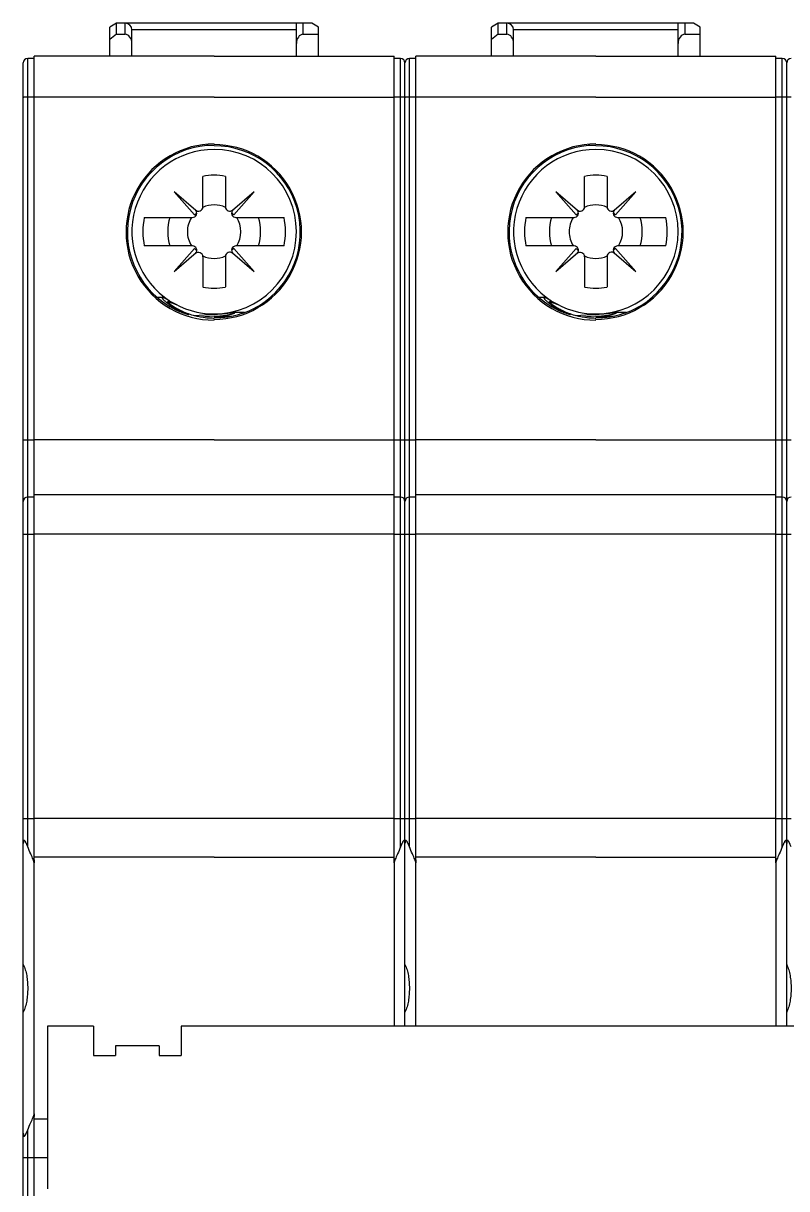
# Model space of a CAD drawing. Extents: x 117 to 202, y 48 to 187.
# Drawn here: x 117.5 to 152.3, y 134 to 187.1 of the extents above; entities that cross this region are included whole.
import ezdxf

# ---------------------------------------------------------------- set-up
doc = ezdxf.new("R2010")
doc.units = 0
doc.layers.get('0').update_dxf_attribs({"linetype": 'CONTINUOUS'})
for name, color, linetype in [('03_AXES', 7, 'CONTINUOUS'), ('08_DRAFTS', 7, 'CONTINUOUS'), ('09_ROUNDS', 7, 'CONTINUOUS'), ('10_CHAMFER', 7, 'CONTINUOUS')]:
    doc.layers.add(name, color=color, linetype=linetype)

msp = doc.modelspace()

# ---------------------------------------------------------------- linework, layer by layer
at = {"color": 7, "linetype": 'CONTINUOUS'}
for p, q in [((117.948, 185.53), (117.658, 185.53)), ((117.948, 148.869), (117.948, 185.63)), ((126.158, 185.63), (117.948, 185.63)), ((135.348, 185.53), (135.058, 185.53)), ((135.348, 148.869), (135.348, 185.63)), ((143.558, 185.63), (135.348, 185.63)), ((134.858, 144.216), (134.858, 185.33)), ((152.258, 144.216), (152.258, 185.33)), ((125.328, 178.592), (124.337, 179.45)), ((124.337, 179.45), (125.257, 178.39)), ((127.979, 179.45), (126.987, 178.59)), ((127.06, 178.39), (127.979, 179.45)), ((141.737, 179.45), (142.657, 178.39)), ((142.728, 178.592), (141.737, 179.45)), ((145.379, 179.45), (144.387, 178.59)), ((144.46, 178.39), (145.379, 179.45)), ((125.257, 178.39), (125.362, 178.495)), ((126.954, 178.496), (127.06, 178.39)), ((142.657, 178.39), (142.762, 178.495)), ((144.354, 178.496), (144.46, 178.39)), ((125.257, 176.869), (124.337, 175.809)), ((124.337, 175.809), (125.344, 176.681)), ((125.369, 176.757), (125.257, 176.869)), ((127.06, 176.869), (126.954, 176.763)), ((126.987, 176.669), (127.979, 175.809)), ((127.979, 175.809), (127.06, 176.869)), ((142.657, 176.869), (141.737, 175.809)), ((141.737, 175.809), (142.744, 176.681)), ((142.769, 176.757), (142.657, 176.869)), ((144.46, 176.869), (144.354, 176.763)), ((144.387, 176.669), (145.379, 175.809)), ((145.379, 175.809), (144.46, 176.869)), ((117.948, 168.126), (117.658, 168.126)), ((126.158, 168.13), (117.948, 168.13)), ((135.348, 168.126), (135.058, 168.126)), ((143.558, 168.13), (135.348, 168.13)), ((117.948, 165.53), (117.658, 165.53)), ((126.158, 165.63), (117.948, 165.63)), ((135.348, 165.53), (135.058, 165.53)), ((143.558, 165.63), (135.348, 165.63)), ((117.958, 137.404), (117.958, 148.855)), ((135.358, 141.41), (135.358, 148.855)), ((134.858, 141.41), (134.858, 142.043)), ((152.258, 141.41), (152.258, 142.043)), ((117.948, 100.63), (117.948, 137.39))]:
    msp.add_line(p, q, dxfattribs=at)
at = {"color": 9, "linetype": 'CONTINUOUS'}
for p, q in [((117.658, 149.585), (117.658, 185.53)), ((135.058, 149.585), (135.058, 185.53)), ((117.948, 183.762), (117.658, 183.762)), ((126.158, 183.769), (117.948, 183.769)), ((135.348, 183.762), (135.058, 183.762)), ((143.558, 183.769), (135.348, 183.769)), ((117.948, 163.826), (117.658, 163.826)), ((126.158, 163.837), (117.948, 163.837)), ((135.348, 163.826), (135.058, 163.826)), ((143.558, 163.837), (135.348, 163.837)), ((117.948, 150.861), (117.658, 150.861)), ((126.158, 150.865), (117.948, 150.865)), ((135.348, 150.861), (135.058, 150.861)), ((143.558, 150.865), (135.348, 150.865)), ((117.948, 149.012), (117.907, 149.012)), ((126.158, 149.104), (117.948, 149.104)), ((135.348, 149.012), (135.307, 149.012)), ((143.558, 149.104), (135.348, 149.104)), ((117.948, 137.247), (117.907, 137.247)), ((118.558, 137.155), (117.948, 137.155)), ((117.658, 100.73), (117.658, 136.675)), ((117.948, 135.398), (117.658, 135.398)), ((118.558, 135.394), (117.948, 135.394))]:
    msp.add_line(p, q, dxfattribs=at)
at = {"color": 7, "linetype": 'CONTINUOUS', "lineweight": -3}
msp.add_line((117.458, 100.929), (117.458, 185.329), dxfattribs=at)
at = {"color": 3, "linetype": 'CONTINUOUS'}
for p, q in [((120.658, 141.41), (118.558, 141.41)), ((118.558, 141.41), (118.558, 133.992)), ((120.658, 141.41), (120.658, 140.064)), ((174.658, 141.41), (124.658, 141.41)), ((124.658, 141.41), (124.658, 140.064)), ((121.658, 140.511), (121.658, 140.064)), ((123.658, 140.511), (121.658, 140.511)), ((123.658, 140.511), (123.658, 140.064)), ((120.658, 140.064), (121.658, 140.064)), ((123.658, 140.064), (124.658, 140.064))]:
    msp.add_line(p, q, dxfattribs=at)
at = {"color": 7, "linetype": 'CONTINUOUS'}
for centre, radius, start, end in [((117.658, 185.33), 0.2, 90, 180), ((135.058, 185.33), 0.2, 90, 180), ((152.458, 185.33), 0.2, 90, 180), ((126.158, 177.629), 2.575, 78.463, 101.537), ((143.558, 177.629), 2.575, 78.463, 101.537), ((125.163, 178.479), 0.2, 270, 45.4387), ((127.153, 178.479), 0.2, 134.427, 270), ((142.563, 178.479), 0.2, 270, 45.4387), ((144.553, 178.479), 0.2, 134.427, 270), ((126.158, 177.629), 1.22, 327.8061, 32.1939), ((126.158, 177.629), 2.119, 342.1391, 17.8609), ((143.558, 177.629), 1.22, 327.8061, 32.1939), ((143.558, 177.629), 2.119, 342.1391, 17.8609), ((126.158, 177.629), 1.22, 180, 212.1939), ((143.558, 177.629), 1.22, 180, 212.1939), ((125.17, 176.779), 0.2, 313.0821, 90), ((127.153, 176.779), 0.2, 90, 225.573), ((142.57, 176.779), 0.2, 313.0821, 90), ((144.553, 176.779), 0.2, 90, 225.573), ((126.158, 177.629), 2.575, 258.463, 281.537), ((143.558, 177.629), 2.575, 258.463, 281.537), ((117.658, 165.33), 0.2, 90, 180), ((135.058, 165.33), 0.2, 90, 180), ((152.458, 165.33), 0.2, 90, 180)]:
    msp.add_arc(centre, radius, start, end, dxfattribs=at)
at = {"color": 9, "linetype": 'CONTINUOUS'}
for points, knots in [([(117.658, 183.762), (117.645, 183.762), (117.62, 183.762), (117.583, 183.761), (117.549, 183.76), (117.519, 183.758), (117.494, 183.756), (117.477, 183.754), (117.467, 183.752), (117.463, 183.751), (117.46, 183.75), (117.458, 183.749), (117.458, 183.748)], [0, 0, 0, 0, 0.193508, 0.379601, 0.551197, 0.701742, 0.825533, 0.917965, 0.951374, 0.975923, 0.991706, 1, 1, 1, 1]), ([(135.058, 183.762), (135.045, 183.762), (135.02, 183.762), (134.983, 183.761), (134.949, 183.76), (134.919, 183.758), (134.894, 183.756), (134.877, 183.754), (134.867, 183.752), (134.863, 183.751), (134.86, 183.75), (134.858, 183.749), (134.858, 183.748)], [0, 0, 0, 0, 0.193508, 0.379601, 0.551197, 0.701742, 0.825533, 0.917965, 0.951374, 0.975923, 0.991706, 1, 1, 1, 1]), ([(152.458, 183.762), (152.445, 183.762), (152.42, 183.762), (152.383, 183.761), (152.349, 183.76), (152.319, 183.758), (152.294, 183.756), (152.277, 183.754), (152.267, 183.752), (152.263, 183.751), (152.26, 183.75), (152.258, 183.749), (152.258, 183.748)], [0, 0, 0, 0, 0.193508, 0.379601, 0.551197, 0.701742, 0.825533, 0.917965, 0.951374, 0.975923, 0.991706, 1, 1, 1, 1]), ([(117.658, 163.826), (117.633, 163.826), (117.596, 163.826), (117.549, 163.823), (117.519, 163.821), (117.494, 163.818), (117.477, 163.815), (117.467, 163.812), (117.463, 163.81), (117.459, 163.808), (117.458, 163.806), (117.458, 163.806)], [0, 0, 0, 0, 0.376554, 0.5469, 0.696515, 0.819831, 0.912433, 0.946291, 0.971675, 0.988951, 1, 1, 1, 1]), ([(135.058, 163.826), (135.033, 163.826), (134.996, 163.826), (134.949, 163.823), (134.919, 163.821), (134.894, 163.818), (134.877, 163.815), (134.867, 163.812), (134.863, 163.81), (134.859, 163.808), (134.858, 163.806), (134.858, 163.806)], [0, 0, 0, 0, 0.376554, 0.5469, 0.696515, 0.819831, 0.912433, 0.946291, 0.971675, 0.988951, 1, 1, 1, 1]), ([(152.458, 163.826), (152.433, 163.826), (152.396, 163.826), (152.349, 163.823), (152.319, 163.821), (152.294, 163.818), (152.277, 163.815), (152.267, 163.812), (152.263, 163.81), (152.259, 163.808), (152.258, 163.806), (152.258, 163.806)], [0, 0, 0, 0, 0.376554, 0.5469, 0.696515, 0.819831, 0.912433, 0.946291, 0.971675, 0.988951, 1, 1, 1, 1]), ([(117.658, 150.861), (117.645, 150.861), (117.62, 150.861), (117.583, 150.86), (117.549, 150.86), (117.523, 150.859), (117.504, 150.858), (117.493, 150.857), (117.482, 150.857), (117.474, 150.856), (117.468, 150.855), (117.463, 150.855), (117.46, 150.854), (117.458, 150.853), (117.458, 150.853)], [0, 0, 0, 0, 0.194556, 0.381633, 0.55408, 0.705271, 0.771054, 0.829428, 0.879846, 0.921827, 0.954988, 0.979049, 0.993887, 1, 1, 1, 1]), ([(135.058, 150.861), (135.045, 150.861), (135.02, 150.861), (134.983, 150.86), (134.949, 150.86), (134.923, 150.859), (134.904, 150.858), (134.893, 150.857), (134.882, 150.857), (134.874, 150.856), (134.868, 150.855), (134.863, 150.855), (134.86, 150.854), (134.858, 150.853), (134.858, 150.853)], [0, 0, 0, 0, 0.194556, 0.381633, 0.55408, 0.705271, 0.771054, 0.829428, 0.879846, 0.921827, 0.954988, 0.979049, 0.993887, 1, 1, 1, 1]), ([(152.458, 150.861), (152.445, 150.861), (152.42, 150.861), (152.383, 150.86), (152.349, 150.86), (152.323, 150.859), (152.304, 150.858), (152.293, 150.857), (152.282, 150.857), (152.274, 150.856), (152.268, 150.855), (152.263, 150.855), (152.26, 150.854), (152.258, 150.853), (152.258, 150.853)], [0, 0, 0, 0, 0.194556, 0.381633, 0.55408, 0.705271, 0.771054, 0.829428, 0.879846, 0.921827, 0.954988, 0.979049, 0.993887, 1, 1, 1, 1]), ([(117.658, 135.398), (117.645, 135.398), (117.62, 135.398), (117.583, 135.399), (117.549, 135.399), (117.523, 135.4), (117.504, 135.401), (117.493, 135.402), (117.482, 135.402), (117.474, 135.403), (117.468, 135.404), (117.463, 135.404), (117.46, 135.405), (117.458, 135.406), (117.458, 135.406)], [0, 0, 0, 0, 0.194557, 0.381634, 0.55408, 0.705273, 0.771052, 0.829429, 0.879846, 0.921826, 0.954988, 0.979049, 0.993888, 1, 1, 1, 1])]:
    msp.add_open_spline(points, degree=3, knots=knots, dxfattribs=at)
at = {"color": 7, "linetype": 'CONTINUOUS'}
for points, knots in [([(117.658, 168.126), (117.645, 168.126), (117.62, 168.126), (117.583, 168.126), (117.549, 168.125), (117.523, 168.124), (117.504, 168.124), (117.492, 168.123), (117.482, 168.122), (117.474, 168.122), (117.468, 168.121), (117.463, 168.121), (117.46, 168.12), (117.458, 168.119), (117.458, 168.119)], [0, 0, 0, 0, 0.194709, 0.381918, 0.55446, 0.705703, 0.771491, 0.829865, 0.880269, 0.922226, 0.955352, 0.979359, 0.994111, 1, 1, 1, 1]), ([(135.058, 168.126), (135.045, 168.126), (135.02, 168.126), (134.983, 168.126), (134.949, 168.125), (134.923, 168.124), (134.904, 168.124), (134.892, 168.123), (134.882, 168.122), (134.874, 168.122), (134.868, 168.121), (134.863, 168.121), (134.86, 168.12), (134.858, 168.119), (134.858, 168.119)], [0, 0, 0, 0, 0.194709, 0.381918, 0.55446, 0.705703, 0.771491, 0.829865, 0.880269, 0.922226, 0.955352, 0.979359, 0.994111, 1, 1, 1, 1]), ([(152.458, 168.126), (152.445, 168.126), (152.42, 168.126), (152.383, 168.126), (152.349, 168.125), (152.323, 168.124), (152.304, 168.124), (152.292, 168.123), (152.282, 168.122), (152.274, 168.122), (152.268, 168.121), (152.263, 168.121), (152.26, 168.12), (152.258, 168.119), (152.258, 168.119)], [0, 0, 0, 0, 0.194709, 0.381918, 0.55446, 0.705703, 0.771491, 0.829865, 0.880269, 0.922226, 0.955352, 0.979359, 0.994111, 1, 1, 1, 1]), ([(117.658, 149.585), (117.651, 149.604), (117.635, 149.642), (117.615, 149.689), (117.599, 149.726), (117.586, 149.754), (117.573, 149.781), (117.559, 149.807), (117.546, 149.828), (117.536, 149.843), (117.528, 149.854), (117.519, 149.863), (117.51, 149.871), (117.501, 149.874), (117.494, 149.875), (117.486, 149.872), (117.478, 149.863), (117.469, 149.843), (117.46, 149.8), (117.458, 149.761), (117.458, 149.735)], [0, 0, 0, 0, 0.125431, 0.250805, 0.313232, 0.37528, 0.436704, 0.497115, 0.555852, 0.584248, 0.611681, 0.63778, 0.662036, 0.68408, 0.694716, 0.705832, 0.732345, 0.765589, 0.841219, 1, 1, 1, 1]), ([(135.058, 149.585), (135.051, 149.604), (135.035, 149.642), (135.015, 149.689), (134.999, 149.726), (134.986, 149.754), (134.973, 149.781), (134.959, 149.807), (134.946, 149.828), (134.936, 149.843), (134.928, 149.854), (134.919, 149.863), (134.91, 149.871), (134.901, 149.874), (134.894, 149.875), (134.886, 149.872), (134.878, 149.863), (134.869, 149.843), (134.86, 149.8), (134.858, 149.761), (134.858, 149.735)], [0, 0, 0, 0, 0.125431, 0.250805, 0.313232, 0.37528, 0.436704, 0.497115, 0.555852, 0.584248, 0.611681, 0.63778, 0.662036, 0.68408, 0.694716, 0.705832, 0.732345, 0.765589, 0.841219, 1, 1, 1, 1]), ([(152.458, 149.585), (152.451, 149.604), (152.435, 149.642), (152.415, 149.689), (152.399, 149.726), (152.386, 149.754), (152.373, 149.781), (152.359, 149.807), (152.346, 149.828), (152.336, 149.843), (152.328, 149.854), (152.319, 149.863), (152.31, 149.871), (152.301, 149.874), (152.294, 149.875), (152.286, 149.872), (152.278, 149.863), (152.269, 149.843), (152.26, 149.8), (152.258, 149.761), (152.258, 149.735)], [0, 0, 0, 0, 0.125431, 0.250805, 0.313232, 0.37528, 0.436704, 0.497115, 0.555852, 0.584248, 0.611681, 0.63778, 0.662036, 0.68408, 0.694716, 0.705832, 0.732345, 0.765589, 0.841219, 1, 1, 1, 1]), ([(117.907, 149.012), (117.891, 149.049), (117.855, 149.13), (117.769, 149.319), (117.702, 149.474), (117.658, 149.585)], [0, 0, 0, 0, 0.192809, 0.427431, 1, 1, 1, 1]), ([(135.307, 149.012), (135.291, 149.049), (135.255, 149.13), (135.169, 149.319), (135.102, 149.474), (135.058, 149.585)], [0, 0, 0, 0, 0.192809, 0.427431, 1, 1, 1, 1]), ([(117.948, 148.869), (117.946, 148.881), (117.937, 148.93), (117.922, 148.978), (117.907, 149.012)], [0, 0, 0, 0, 0.255977, 1, 1, 1, 1]), ([(117.948, 148.982), (117.95, 148.972), (117.956, 148.93), (117.958, 148.887), (117.958, 148.855)], [0, 0, 0, 0, 0.243379, 1, 1, 1, 1]), ([(135.348, 148.869), (135.346, 148.881), (135.337, 148.93), (135.322, 148.978), (135.307, 149.012)], [0, 0, 0, 0, 0.255977, 1, 1, 1, 1]), ([(135.348, 148.982), (135.35, 148.972), (135.356, 148.93), (135.358, 148.887), (135.358, 148.855)], [0, 0, 0, 0, 0.243379, 1, 1, 1, 1]), ([(117.458, 144.216), (117.495, 144.139), (117.557, 143.973), (117.617, 143.706), (117.651, 143.422), (117.658, 143.228), (117.658, 143.13)], [0, 0, 0, 0, 0.23045, 0.476553, 0.734958, 1, 1, 1, 1]), ([(134.858, 144.216), (134.895, 144.139), (134.957, 143.973), (135.017, 143.706), (135.051, 143.422), (135.058, 143.228), (135.058, 143.13)], [0, 0, 0, 0, 0.23045, 0.476553, 0.734958, 1, 1, 1, 1]), ([(152.258, 144.216), (152.295, 144.139), (152.357, 143.973), (152.417, 143.706), (152.451, 143.422), (152.458, 143.228), (152.458, 143.13)], [0, 0, 0, 0, 0.23045, 0.476553, 0.734958, 1, 1, 1, 1]), ([(117.658, 143.13), (117.658, 143.031), (117.651, 142.837), (117.617, 142.553), (117.557, 142.286), (117.495, 142.12), (117.458, 142.043)], [0, 0, 0, 0, 0.265042, 0.523447, 0.76955, 1, 1, 1, 1]), ([(135.058, 143.13), (135.058, 143.031), (135.051, 142.837), (135.017, 142.553), (134.957, 142.286), (134.895, 142.12), (134.858, 142.043)], [0, 0, 0, 0, 0.265042, 0.523447, 0.76955, 1, 1, 1, 1]), ([(152.458, 143.13), (152.458, 143.031), (152.451, 142.837), (152.417, 142.553), (152.357, 142.286), (152.295, 142.12), (152.258, 142.043)], [0, 0, 0, 0, 0.265042, 0.523447, 0.76955, 1, 1, 1, 1]), ([(117.658, 136.675), (117.702, 136.785), (117.769, 136.94), (117.855, 137.129), (117.891, 137.21), (117.907, 137.247)], [0, 0, 0, 0, 0.572569, 0.807191, 1, 1, 1, 1]), ([(117.907, 137.247), (117.912, 137.258), (117.93, 137.305), (117.942, 137.353), (117.948, 137.39)], [0, 0, 0, 0, 0.245337, 1, 1, 1, 1]), ([(117.958, 137.404), (117.958, 137.393), (117.957, 137.351), (117.953, 137.308), (117.948, 137.277)], [0, 0, 0, 0, 0.257159, 1, 1, 1, 1]), ([(117.458, 136.524), (117.458, 136.498), (117.46, 136.459), (117.469, 136.416), (117.478, 136.396), (117.486, 136.387), (117.494, 136.384), (117.501, 136.385), (117.51, 136.389), (117.519, 136.396), (117.528, 136.405), (117.536, 136.416), (117.546, 136.432), (117.559, 136.452), (117.573, 136.478), (117.586, 136.505), (117.599, 136.533), (117.615, 136.57), (117.635, 136.617), (117.651, 136.655), (117.658, 136.675)], [0, 0, 0, 0, 0.158781, 0.23441, 0.267654, 0.294168, 0.305284, 0.315919, 0.337962, 0.362219, 0.388318, 0.415751, 0.444147, 0.502884, 0.563296, 0.624719, 0.686767, 0.749195, 0.874568, 1, 1, 1, 1])]:
    msp.add_open_spline(points, degree=3, knots=knots, dxfattribs=at)
at = {"layer": '03_AXES', "color": 7, "linetype": 'CONTINUOUS'}
for p, q in [((130.608, 187.13), (126.158, 187.13)), ((129.908, 185.63), (129.908, 187.13)), ((130.908, 186.956), (130.608, 187.13)), ((148.008, 187.13), (143.558, 187.13)), ((147.308, 185.63), (147.308, 187.13)), ((148.308, 186.956), (148.008, 187.13)), ((130.208, 186.63), (130.908, 186.63)), ((130.908, 185.63), (130.908, 186.956)), ((147.608, 186.63), (148.308, 186.63)), ((148.308, 185.63), (148.308, 186.956)), ((126.158, 185.63), (134.368, 185.63)), ((134.368, 148.869), (134.368, 185.63)), ((134.658, 185.53), (134.368, 185.53)), ((143.558, 185.63), (151.768, 185.63)), ((151.768, 148.869), (151.768, 185.63)), ((152.058, 185.53), (151.768, 185.53)), ((134.858, 141.41), (134.858, 185.33)), ((152.258, 141.41), (152.258, 185.33)), ((125.643, 178.764), (125.643, 180.152)), ((126.673, 180.152), (126.673, 178.765)), ((143.043, 178.764), (143.043, 180.152)), ((144.073, 180.152), (144.073, 178.765)), ((122.974, 178.279), (125.163, 178.279)), ((127.153, 178.279), (129.344, 178.279)), ((140.374, 178.279), (142.563, 178.279)), ((144.553, 178.279), (146.744, 178.279)), ((125.17, 176.979), (122.974, 176.979)), ((129.344, 176.979), (127.153, 176.979)), ((142.57, 176.979), (140.374, 176.979)), ((146.744, 176.979), (144.553, 176.979)), ((125.643, 176.487), (125.643, 175.107)), ((126.673, 176.494), (126.673, 175.107)), ((143.043, 176.487), (143.043, 175.107)), ((144.073, 176.494), (144.073, 175.107)), ((126.158, 173.856), (125.253, 173.796)), ((126.158, 173.775), (125.534, 173.734)), ((126.158, 173.775), (126.955, 173.782)), ((127.542, 173.942), (127.086, 173.938)), ((143.558, 173.856), (142.653, 173.796)), ((143.558, 173.775), (142.934, 173.734)), ((143.558, 173.775), (144.355, 173.782)), ((144.942, 173.942), (144.486, 173.938)), ((126.158, 168.13), (134.368, 168.13)), ((134.658, 168.126), (134.368, 168.126)), ((143.558, 168.13), (151.768, 168.13)), ((152.058, 168.126), (151.768, 168.126)), ((134.368, 165.63), (126.158, 165.63)), ((134.658, 165.53), (134.368, 165.53)), ((151.768, 165.63), (143.558, 165.63)), ((152.058, 165.53), (151.768, 165.53)), ((134.358, 148.855), (134.358, 141.41)), ((151.758, 148.855), (151.758, 141.41)), ((125.748, 141.412), (125.748, 141.41)), ((125.948, 141.412), (125.948, 141.41)), ((126.548, 141.412), (126.548, 141.41)), ((126.748, 141.412), (126.748, 141.41)), ((140.048, 141.412), (140.048, 141.41)), ((140.248, 141.412), (140.248, 141.41)), ((141.148, 141.412), (141.148, 141.41)), ((141.348, 141.412), (141.348, 141.41)), ((143.148, 141.412), (143.148, 141.41)), ((143.348, 141.412), (143.348, 141.41)), ((143.948, 141.412), (143.948, 141.41)), ((144.148, 141.412), (144.148, 141.41))]:
    msp.add_line(p, q, dxfattribs=at)
at = {"layer": '03_AXES', "color": 9, "linetype": 'CONTINUOUS'}
for p, q in [((130.208, 187.13), (130.208, 186.63)), ((147.608, 187.13), (147.608, 186.63)), ((129.908, 186.83), (126.158, 186.83)), ((147.308, 186.83), (143.558, 186.83)), ((134.658, 149.585), (134.658, 185.53)), ((152.058, 149.585), (152.058, 185.53)), ((126.158, 183.769), (134.368, 183.769)), ((134.658, 183.762), (134.368, 183.762)), ((143.558, 183.769), (151.768, 183.769)), ((152.058, 183.762), (151.768, 183.762)), ((126.353, 173.717), (126.158, 173.715)), ((143.753, 173.717), (143.558, 173.715)), ((134.368, 163.837), (126.158, 163.837)), ((134.658, 163.826), (134.368, 163.826)), ((151.768, 163.837), (143.558, 163.837)), ((152.058, 163.826), (151.768, 163.826)), ((134.368, 150.865), (126.158, 150.865)), ((134.658, 150.861), (134.368, 150.861)), ((151.768, 150.865), (143.558, 150.865)), ((152.058, 150.861), (151.768, 150.861)), ((126.158, 149.104), (134.368, 149.104)), ((134.409, 149.012), (134.368, 149.012)), ((143.558, 149.104), (151.768, 149.104)), ((151.809, 149.012), (151.768, 149.012))]:
    msp.add_line(p, q, dxfattribs=at)
at = {"layer": '03_AXES', "color": 7, "linetype": 'CONTINUOUS'}
for centre, radius, start, end in [((134.658, 185.33), 0.2, 0, 90), ((152.058, 185.33), 0.2, 0, 90), ((126.158, 177.63), 3.75, 270, 90), ((143.558, 177.63), 3.75, 270, 90), ((125.443, 178.764), 0.2, 225.4387, 0), ((126.158, 177.629), 1.22, 65.0308, 114.9692), ((126.873, 178.765), 0.2, 180, 314.427), ((142.843, 178.764), 0.2, 225.4387, 0), ((143.558, 177.629), 1.22, 65.0308, 114.9692), ((144.273, 178.765), 0.2, 180, 314.427), ((126.158, 177.629), 3.25, 168.463, 191.537), ((126.158, 177.629), 2.119, 162.1391, 197.8609), ((126.158, 177.629), 1.22, 147.8061, 180), ((126.158, 177.629), 3.251, 348.4677, 11.5323), ((143.558, 177.629), 3.25, 168.463, 191.537), ((143.558, 177.629), 2.119, 162.1391, 197.8609), ((143.558, 177.629), 1.22, 147.8061, 180), ((143.558, 177.629), 3.251, 348.4677, 11.5323), ((125.443, 176.487), 0.2, 0, 133.0821), ((126.158, 177.629), 1.22, 245.0308, 294.9692), ((126.873, 176.494), 0.2, 45.573, 180), ((142.843, 176.487), 0.2, 0, 133.0821), ((143.558, 177.629), 1.22, 245.0308, 294.9692), ((144.273, 176.494), 0.2, 45.573, 180), ((134.658, 165.33), 0.2, 0, 90), ((152.058, 165.33), 0.2, 0, 90), ((125.948, 141.412), 0.2, 180, 180.5187), ((126.068, 141.412), 0.12, 180.0001, 180.8659), ((126.429, 141.412), 0.12, 359.1341, 359.9999), ((126.549, 141.412), 0.2, 359.4813, 360), ((140.308, 141.412), 0.26, 180, 180.3987), ((140.428, 141.412), 0.179, 180.0001, 180.5767), ((140.969, 141.412), 0.179, 359.4233, 359.9999), ((141.089, 141.412), 0.26, 359.6013, 360), ((143.348, 141.412), 0.2, 180, 180.5187), ((143.468, 141.412), 0.12, 180.0001, 180.8659), ((143.829, 141.412), 0.12, 359.1341, 359.9999), ((143.949, 141.412), 0.2, 359.4813, 360)]:
    msp.add_arc(centre, radius, start, end, dxfattribs=at)
for centre, major_axis, ratio, start_param, end_param in [((130.208, 186.205), (0, -0.424), 0.707107, 3.141593, 4.712389), ((147.608, 186.205), (0, -0.424), 0.707107, 3.141593, 4.712389), ((126.158, 177.611), (0, 4.018), 0.99999, 0, 3.141593), ((126.158, 177.614), (0, 3.984), 0.999992, -3.141593, 0), ((126.156, 177.614), (0.488, 3.901), 0.999992, -2.464465, 0.123964), ((143.558, 177.611), (0, 4.018), 0.99999, 0, 3.141593), ((143.558, 177.614), (0, 3.984), 0.999992, -3.141593, 0), ((143.556, 177.614), (0.488, 3.901), 0.999992, -2.464465, 0.123964)]:
    msp.add_ellipse(centre, major_axis=major_axis, ratio=ratio, start_param=start_param, end_param=end_param, dxfattribs=at)
at = {"layer": '03_AXES', "color": 9, "linetype": 'CONTINUOUS'}
for points, knots in [([(134.858, 183.748), (134.858, 183.749), (134.857, 183.75), (134.854, 183.751), (134.849, 183.752), (134.839, 183.754), (134.822, 183.756), (134.798, 183.758), (134.768, 183.76), (134.734, 183.761), (134.697, 183.762), (134.671, 183.762), (134.658, 183.762)], [0, 0, 0, 0, 0.008294, 0.024077, 0.048626, 0.082035, 0.174467, 0.298258, 0.448803, 0.620399, 0.806492, 1, 1, 1, 1]), ([(152.258, 183.748), (152.258, 183.749), (152.257, 183.75), (152.254, 183.751), (152.249, 183.752), (152.239, 183.754), (152.222, 183.756), (152.198, 183.758), (152.168, 183.76), (152.134, 183.761), (152.097, 183.762), (152.071, 183.762), (152.058, 183.762)], [0, 0, 0, 0, 0.008294, 0.024077, 0.048626, 0.082035, 0.174467, 0.298258, 0.448803, 0.620399, 0.806492, 1, 1, 1, 1]), ([(134.858, 163.806), (134.858, 163.806), (134.857, 163.808), (134.854, 163.81), (134.849, 163.812), (134.839, 163.815), (134.823, 163.818), (134.798, 163.821), (134.768, 163.823), (134.721, 163.826), (134.684, 163.826), (134.658, 163.826)], [0, 0, 0, 0, 0.011049, 0.028325, 0.053709, 0.087567, 0.180169, 0.303485, 0.4531, 0.623446, 1, 1, 1, 1]), ([(152.258, 163.806), (152.258, 163.806), (152.257, 163.808), (152.254, 163.81), (152.249, 163.812), (152.239, 163.815), (152.223, 163.818), (152.198, 163.821), (152.168, 163.823), (152.121, 163.826), (152.084, 163.826), (152.058, 163.826)], [0, 0, 0, 0, 0.011049, 0.028325, 0.053709, 0.087567, 0.180169, 0.303485, 0.4531, 0.623446, 1, 1, 1, 1]), ([(134.858, 150.853), (134.858, 150.853), (134.857, 150.854), (134.854, 150.855), (134.849, 150.855), (134.842, 150.856), (134.834, 150.857), (134.824, 150.857), (134.812, 150.858), (134.794, 150.859), (134.768, 150.86), (134.734, 150.86), (134.697, 150.861), (134.671, 150.861), (134.658, 150.861)], [0, 0, 0, 0, 0.006113, 0.020951, 0.045012, 0.078173, 0.120154, 0.170572, 0.228946, 0.294729, 0.44592, 0.618367, 0.805444, 1, 1, 1, 1]), ([(152.258, 150.853), (152.258, 150.853), (152.257, 150.854), (152.254, 150.855), (152.249, 150.855), (152.242, 150.856), (152.234, 150.857), (152.224, 150.857), (152.212, 150.858), (152.194, 150.859), (152.168, 150.86), (152.134, 150.86), (152.097, 150.861), (152.071, 150.861), (152.058, 150.861)], [0, 0, 0, 0, 0.006113, 0.020951, 0.045012, 0.078173, 0.120154, 0.170572, 0.228946, 0.294729, 0.44592, 0.618367, 0.805444, 1, 1, 1, 1])]:
    msp.add_open_spline(points, degree=3, knots=knots, dxfattribs=at)
at = {"layer": '03_AXES', "color": 7, "linetype": 'CONTINUOUS'}
for points, knots in [([(127.086, 173.938), (127.078, 173.938), (127.061, 173.936), (127.032, 173.933), (126.995, 173.928), (126.933, 173.919), (126.844, 173.906), (126.724, 173.891), (126.592, 173.877), (126.402, 173.861), (126.257, 173.856), (126.158, 173.856)], [0, 0, 0, 0, 0.023304, 0.05548, 0.095738, 0.143181, 0.255996, 0.387171, 0.531126, 0.683471, 1, 1, 1, 1]), ([(126.158, 173.775), (126.219, 173.775), (126.34, 173.778), (126.518, 173.793), (126.66, 173.812), (126.768, 173.832), (126.841, 173.847), (126.909, 173.863), (126.96, 173.877), (126.997, 173.888), (127.02, 173.896), (127.042, 173.903), (127.06, 173.91), (127.075, 173.916), (127.087, 173.922), (127.094, 173.926), (127.099, 173.929), (127.101, 173.931), (127.103, 173.933), (127.102, 173.935), (127.1, 173.936), (127.098, 173.937), (127.093, 173.938), (127.089, 173.938), (127.086, 173.938)], [0, 0, 0, 0, 0.186183, 0.368913, 0.543145, 0.625037, 0.702028, 0.772811, 0.835875, 0.863994, 0.889549, 0.912325, 0.932118, 0.948739, 0.962035, 0.971902, 0.975546, 0.978354, 0.981777, 0.98313, 0.984932, 0.987454, 0.990789, 1, 1, 1, 1]), ([(126.279, 173.715), (126.362, 173.716), (126.528, 173.723), (126.86, 173.759), (127.276, 173.845), (127.762, 174.016), (128.071, 174.176), (128.22, 174.268)], [0, 0, 0, 0, 0.121776, 0.244126, 0.491017, 0.74288, 1, 1, 1, 1]), ([(144.486, 173.938), (144.478, 173.938), (144.461, 173.936), (144.432, 173.933), (144.395, 173.928), (144.333, 173.919), (144.244, 173.906), (144.124, 173.891), (143.992, 173.877), (143.802, 173.861), (143.657, 173.856), (143.558, 173.856)], [0, 0, 0, 0, 0.023304, 0.05548, 0.095738, 0.143181, 0.255996, 0.387171, 0.531126, 0.683471, 1, 1, 1, 1]), ([(143.558, 173.775), (143.619, 173.775), (143.74, 173.778), (143.918, 173.793), (144.06, 173.812), (144.168, 173.832), (144.241, 173.847), (144.309, 173.863), (144.36, 173.877), (144.397, 173.888), (144.42, 173.896), (144.442, 173.903), (144.46, 173.91), (144.475, 173.916), (144.487, 173.922), (144.494, 173.926), (144.499, 173.929), (144.501, 173.931), (144.503, 173.933), (144.502, 173.935), (144.5, 173.936), (144.498, 173.937), (144.493, 173.938), (144.489, 173.938), (144.486, 173.938)], [0, 0, 0, 0, 0.186183, 0.368913, 0.543145, 0.625037, 0.702028, 0.772811, 0.835875, 0.863994, 0.889549, 0.912325, 0.932118, 0.948739, 0.962035, 0.971902, 0.975546, 0.978354, 0.981777, 0.98313, 0.984932, 0.987454, 0.990789, 1, 1, 1, 1]), ([(143.679, 173.715), (143.762, 173.716), (143.928, 173.723), (144.26, 173.759), (144.676, 173.845), (145.162, 174.016), (145.471, 174.176), (145.62, 174.268)], [0, 0, 0, 0, 0.121776, 0.244126, 0.491017, 0.74288, 1, 1, 1, 1]), ([(126.158, 173.715), (126.179, 173.715), (126.219, 173.715), (126.259, 173.715), (126.279, 173.715)], [0, 0, 0, 0, 0.516289, 1, 1, 1, 1]), ([(143.558, 173.715), (143.579, 173.715), (143.619, 173.715), (143.659, 173.715), (143.679, 173.715)], [0, 0, 0, 0, 0.516289, 1, 1, 1, 1]), ([(134.858, 168.119), (134.858, 168.119), (134.856, 168.12), (134.854, 168.121), (134.849, 168.121), (134.842, 168.122), (134.834, 168.122), (134.824, 168.123), (134.812, 168.124), (134.794, 168.124), (134.768, 168.125), (134.734, 168.126), (134.697, 168.126), (134.671, 168.126), (134.658, 168.126)], [0, 0, 0, 0, 0.005889, 0.020641, 0.044648, 0.077774, 0.119731, 0.170135, 0.228509, 0.294297, 0.44554, 0.618082, 0.805291, 1, 1, 1, 1]), ([(152.258, 168.119), (152.258, 168.119), (152.256, 168.12), (152.254, 168.121), (152.249, 168.121), (152.242, 168.122), (152.234, 168.122), (152.224, 168.123), (152.212, 168.124), (152.194, 168.124), (152.168, 168.125), (152.134, 168.126), (152.097, 168.126), (152.071, 168.126), (152.058, 168.126)], [0, 0, 0, 0, 0.005889, 0.020641, 0.044648, 0.077774, 0.119731, 0.170135, 0.228509, 0.294297, 0.44554, 0.618082, 0.805291, 1, 1, 1, 1]), ([(134.858, 149.735), (134.858, 149.761), (134.857, 149.8), (134.848, 149.843), (134.839, 149.863), (134.831, 149.872), (134.823, 149.875), (134.816, 149.874), (134.807, 149.871), (134.798, 149.863), (134.789, 149.854), (134.781, 149.843), (134.77, 149.828), (134.758, 149.807), (134.744, 149.781), (134.731, 149.754), (134.718, 149.726), (134.701, 149.689), (134.681, 149.642), (134.666, 149.604), (134.658, 149.585)], [0, 0, 0, 0, 0.158787, 0.234419, 0.267664, 0.294174, 0.305289, 0.315921, 0.337967, 0.362224, 0.388323, 0.415756, 0.444153, 0.502889, 0.5633, 0.624723, 0.68677, 0.749197, 0.87457, 1, 1, 1, 1]), ([(152.258, 149.735), (152.258, 149.761), (152.257, 149.8), (152.248, 149.843), (152.239, 149.863), (152.231, 149.872), (152.223, 149.875), (152.216, 149.874), (152.207, 149.871), (152.198, 149.863), (152.189, 149.854), (152.181, 149.843), (152.17, 149.828), (152.158, 149.807), (152.144, 149.781), (152.131, 149.754), (152.118, 149.726), (152.101, 149.689), (152.081, 149.642), (152.066, 149.604), (152.058, 149.585)], [0, 0, 0, 0, 0.158787, 0.234419, 0.267664, 0.294174, 0.305289, 0.315921, 0.337967, 0.362224, 0.388323, 0.415756, 0.444153, 0.502889, 0.5633, 0.624723, 0.68677, 0.749197, 0.87457, 1, 1, 1, 1]), ([(134.658, 149.585), (134.615, 149.474), (134.548, 149.319), (134.462, 149.13), (134.425, 149.049), (134.409, 149.012)], [0, 0, 0, 0, 0.572569, 0.807191, 1, 1, 1, 1]), ([(152.058, 149.585), (152.015, 149.474), (151.948, 149.319), (151.862, 149.13), (151.825, 149.049), (151.809, 149.012)], [0, 0, 0, 0, 0.572569, 0.807191, 1, 1, 1, 1]), ([(134.358, 148.855), (134.358, 148.866), (134.359, 148.908), (134.363, 148.951), (134.368, 148.982)], [0, 0, 0, 0, 0.257159, 1, 1, 1, 1]), ([(134.409, 149.012), (134.404, 149.001), (134.386, 148.954), (134.374, 148.906), (134.368, 148.869)], [0, 0, 0, 0, 0.245337, 1, 1, 1, 1]), ([(151.758, 148.855), (151.758, 148.866), (151.759, 148.908), (151.763, 148.951), (151.768, 148.982)], [0, 0, 0, 0, 0.257159, 1, 1, 1, 1]), ([(151.809, 149.012), (151.804, 149.001), (151.786, 148.954), (151.774, 148.906), (151.768, 148.869)], [0, 0, 0, 0, 0.245337, 1, 1, 1, 1])]:
    msp.add_open_spline(points, degree=3, knots=knots, dxfattribs=at)
at = {"layer": '08_DRAFTS', "color": 7, "linetype": 'CONTINUOUS'}
for p, q in [((123.544, 174.643), (123.791, 174.638)), ((140.944, 174.643), (141.191, 174.638))]:
    msp.add_line(p, q, dxfattribs=at)
for centre in [(126.158, 177.63), (143.558, 177.63)]:
    msp.add_arc(centre, 3.75, 90, 237.5111, dxfattribs=at)
for points, knots in [([(123.791, 174.638), (123.789, 174.638), (123.785, 174.638), (123.781, 174.636), (123.778, 174.633), (123.777, 174.629), (123.777, 174.623), (123.78, 174.616), (123.783, 174.609), (123.791, 174.596), (123.804, 174.577), (123.826, 174.551), (123.854, 174.521), (123.888, 174.487), (123.929, 174.449), (123.995, 174.392), (124.094, 174.315), (124.231, 174.22), (124.332, 174.159), (124.387, 174.128)], [0, 0, 0, 0, 0.007018, 0.012553, 0.017389, 0.022644, 0.029231, 0.037639, 0.048102, 0.06074, 0.092744, 0.133867, 0.184095, 0.243299, 0.311264, 0.3877, 0.564453, 0.769976, 1, 1, 1, 1]), ([(124.144, 174.466), (124.1, 174.49), (124.037, 174.523), (123.959, 174.565), (123.911, 174.59), (123.871, 174.61), (123.838, 174.625), (123.812, 174.635), (123.797, 174.638), (123.791, 174.638)], [0, 0, 0, 0, 0.379747, 0.538845, 0.676267, 0.791342, 0.883621, 0.952977, 1, 1, 1, 1]), ([(141.191, 174.638), (141.189, 174.638), (141.185, 174.638), (141.181, 174.636), (141.178, 174.633), (141.177, 174.629), (141.177, 174.623), (141.18, 174.616), (141.183, 174.609), (141.191, 174.596), (141.204, 174.577), (141.226, 174.551), (141.254, 174.521), (141.288, 174.487), (141.329, 174.449), (141.395, 174.392), (141.494, 174.315), (141.631, 174.22), (141.732, 174.159), (141.787, 174.128)], [0, 0, 0, 0, 0.007018, 0.012553, 0.017389, 0.022644, 0.029231, 0.037639, 0.048102, 0.06074, 0.092744, 0.133867, 0.184095, 0.243299, 0.311264, 0.3877, 0.564453, 0.769976, 1, 1, 1, 1]), ([(141.544, 174.466), (141.5, 174.49), (141.437, 174.523), (141.359, 174.565), (141.311, 174.59), (141.271, 174.61), (141.238, 174.625), (141.212, 174.635), (141.197, 174.638), (141.191, 174.638)], [0, 0, 0, 0, 0.379747, 0.538845, 0.676267, 0.791342, 0.883621, 0.952977, 1, 1, 1, 1])]:
    msp.add_open_spline(points, degree=3, knots=knots, dxfattribs=at)
at = {"layer": '09_ROUNDS', "color": 7, "linetype": 'CONTINUOUS'}
for p, q in [((126.158, 187.13), (121.708, 187.13)), ((143.558, 187.13), (139.108, 187.13)), ((121.708, 186.63), (122.108, 186.63)), ((122.408, 185.63), (122.408, 186.83)), ((139.108, 186.63), (139.508, 186.63)), ((139.808, 185.63), (139.808, 186.83)), ((124.133, 174.343), (124.132, 174.344)), ((124.137, 174.339), (124.133, 174.343)), ((124.143, 174.334), (124.137, 174.339)), ((124.151, 174.326), (124.143, 174.334)), ((124.161, 174.317), (124.151, 174.326)), ((124.174, 174.306), (124.161, 174.317)), ((124.189, 174.294), (124.174, 174.306)), ((124.207, 174.28), (124.189, 174.294)), ((141.533, 174.343), (141.532, 174.344)), ((141.537, 174.339), (141.533, 174.343)), ((141.543, 174.334), (141.537, 174.339)), ((141.551, 174.326), (141.543, 174.334)), ((141.561, 174.317), (141.551, 174.326)), ((141.574, 174.306), (141.561, 174.317)), ((141.589, 174.294), (141.574, 174.306)), ((141.607, 174.28), (141.589, 174.294)), ((124.227, 174.265), (124.207, 174.28)), ((124.249, 174.248), (124.227, 174.265)), ((124.274, 174.231), (124.249, 174.248)), ((124.302, 174.212), (124.274, 174.231)), ((124.333, 174.192), (124.302, 174.212)), ((124.366, 174.17), (124.333, 174.192)), ((124.402, 174.148), (124.366, 174.17)), ((124.441, 174.125), (124.402, 174.148)), ((124.483, 174.101), (124.441, 174.125)), ((124.528, 174.077), (124.483, 174.101)), ((124.575, 174.052), (124.528, 174.077)), ((124.626, 174.027), (124.575, 174.052)), ((124.68, 174.001), (124.626, 174.027)), ((124.736, 173.976), (124.68, 174.001)), ((124.795, 173.95), (124.736, 173.976)), ((124.858, 173.925), (124.795, 173.95)), ((124.923, 173.9), (124.858, 173.925)), ((124.992, 173.875), (124.923, 173.9)), ((125.063, 173.851), (124.992, 173.875)), ((125.138, 173.828), (125.063, 173.851)), ((125.216, 173.805), (125.138, 173.828)), ((125.298, 173.784), (125.216, 173.805)), ((125.382, 173.764), (125.298, 173.784)), ((125.47, 173.746), (125.382, 173.764)), ((126.158, 173.88), (126.158, 173.856)), ((141.627, 174.265), (141.607, 174.28)), ((141.649, 174.248), (141.627, 174.265)), ((141.674, 174.231), (141.649, 174.248)), ((141.702, 174.212), (141.674, 174.231)), ((141.733, 174.192), (141.702, 174.212)), ((141.766, 174.17), (141.733, 174.192)), ((141.802, 174.148), (141.766, 174.17)), ((141.841, 174.125), (141.802, 174.148)), ((141.883, 174.101), (141.841, 174.125)), ((141.928, 174.077), (141.883, 174.101)), ((141.975, 174.052), (141.928, 174.077)), ((142.026, 174.027), (141.975, 174.052)), ((142.08, 174.001), (142.026, 174.027)), ((142.136, 173.976), (142.08, 174.001)), ((142.195, 173.95), (142.136, 173.976)), ((142.258, 173.925), (142.195, 173.95)), ((142.323, 173.9), (142.258, 173.925)), ((142.392, 173.875), (142.323, 173.9)), ((142.463, 173.851), (142.392, 173.875)), ((142.538, 173.828), (142.463, 173.851)), ((142.616, 173.805), (142.538, 173.828)), ((142.698, 173.784), (142.616, 173.805)), ((142.782, 173.764), (142.698, 173.784)), ((142.87, 173.746), (142.782, 173.764)), ((143.558, 173.88), (143.558, 173.856)), ((125.561, 173.729), (125.47, 173.746)), ((125.656, 173.714), (125.561, 173.729)), ((125.754, 173.701), (125.656, 173.714)), ((125.856, 173.691), (125.754, 173.701)), ((125.961, 173.683), (125.856, 173.691)), ((126.069, 173.678), (125.961, 173.683)), ((126.158, 173.676), (126.069, 173.678)), ((142.961, 173.729), (142.87, 173.746)), ((143.056, 173.714), (142.961, 173.729)), ((143.154, 173.701), (143.056, 173.714)), ((143.256, 173.691), (143.154, 173.701)), ((143.361, 173.683), (143.256, 173.691)), ((143.469, 173.678), (143.361, 173.683)), ((143.558, 173.676), (143.469, 173.678))]:
    msp.add_line(p, q, dxfattribs=at)
at = {"layer": '09_ROUNDS', "color": 9, "linetype": 'CONTINUOUS'}
for p, q in [((122.108, 186.63), (122.108, 187.13)), ((139.508, 186.63), (139.508, 187.13)), ((126.158, 186.83), (122.408, 186.83)), ((143.558, 186.83), (139.808, 186.83)), ((126.158, 181.562), (125.81, 181.556)), ((143.558, 181.562), (143.21, 181.556)), ((124.869, 173.9), (124.799, 173.902)), ((142.269, 173.9), (142.199, 173.902))]:
    msp.add_line(p, q, dxfattribs=at)
at = {"layer": '09_ROUNDS', "color": 7, "linetype": 'CONTINUOUS'}
for centre, radius, start, end in [((122.108, 186.83), 0.3, 0, 90), ((139.508, 186.83), 0.3, 0, 90), ((126.158, 177.63), 3.75, 237.5102, 270), ((143.558, 177.63), 3.75, 237.5102, 270)]:
    msp.add_arc(centre, radius, start, end, dxfattribs=at)
at = {"layer": '09_ROUNDS', "color": 9, "linetype": 'CONTINUOUS'}
for centre, radius, start, end in [((126.12, 177.128), 3.444, 249.3804, 251.0608), ((143.52, 177.128), 3.444, 249.3804, 251.0608), ((126.182, 177.385), 3.709, 269.0823, 269.6268), ((143.582, 177.385), 3.709, 269.0823, 269.6268)]:
    msp.add_arc(centre, radius, start, end, dxfattribs=at)
at = {"layer": '09_ROUNDS', "color": 7, "linetype": 'CONTINUOUS'}
for centre, major_axis, ratio, start_param, end_param in [((122.108, 186.205), (0, 0.424), 0.707107, -1.570796, 0), ((139.508, 186.205), (0, 0.424), 0.707107, -1.570796, 0), ((126.163, 177.612), (-0.962, 3.843), 0.999989, -0.244062, 2.364686), ((143.563, 177.612), (-0.962, 3.843), 0.999989, -0.244062, 2.364686), ((126.151, 177.269), (0.075, 3.606), 0.995002, 2.648644, 2.797291), ((143.551, 177.269), (0.075, 3.606), 0.995002, 2.648644, 2.797291)]:
    msp.add_ellipse(centre, major_axis=major_axis, ratio=ratio, start_param=start_param, end_param=end_param, dxfattribs=at)
at = {"layer": '09_ROUNDS', "color": 9, "linetype": 'CONTINUOUS'}
for points, knots in [([(124.128, 174.34), (124.119, 174.348), (124.104, 174.361), (124.084, 174.381), (124.068, 174.398), (124.057, 174.413), (124.051, 174.423), (124.049, 174.43), (124.049, 174.434), (124.049, 174.438), (124.052, 174.44), (124.055, 174.442), (124.058, 174.442), (124.059, 174.442)], [0, 0, 0, 0, 0.240137, 0.443452, 0.609638, 0.738929, 0.832598, 0.867287, 0.895287, 0.918903, 0.941795, 0.967912, 1, 1, 1, 1]), ([(124.059, 174.442), (124.062, 174.443), (124.069, 174.443), (124.084, 174.44), (124.11, 174.433), (124.147, 174.419), (124.193, 174.4), (124.247, 174.377), (124.336, 174.339), (124.408, 174.308), (124.458, 174.287)], [0, 0, 0, 0, 0.019291, 0.044247, 0.111994, 0.203838, 0.319396, 0.457904, 0.61834, 1, 1, 1, 1]), ([(124.908, 173.905), (124.819, 173.938), (124.655, 174.008), (124.436, 174.123), (124.282, 174.221), (124.185, 174.292), (124.145, 174.325), (124.128, 174.34)], [0, 0, 0, 0, 0.316073, 0.596162, 0.827895, 0.921998, 1, 1, 1, 1]), ([(141.528, 174.34), (141.519, 174.348), (141.504, 174.361), (141.484, 174.381), (141.468, 174.398), (141.457, 174.413), (141.451, 174.423), (141.449, 174.43), (141.449, 174.434), (141.449, 174.438), (141.452, 174.44), (141.455, 174.442), (141.458, 174.442), (141.459, 174.442)], [0, 0, 0, 0, 0.240137, 0.443452, 0.609638, 0.738929, 0.832598, 0.867287, 0.895287, 0.918903, 0.941795, 0.967912, 1, 1, 1, 1]), ([(141.459, 174.442), (141.462, 174.443), (141.469, 174.443), (141.484, 174.44), (141.51, 174.433), (141.547, 174.419), (141.593, 174.4), (141.647, 174.377), (141.736, 174.339), (141.808, 174.308), (141.858, 174.287)], [0, 0, 0, 0, 0.019291, 0.044247, 0.111994, 0.203838, 0.319396, 0.457904, 0.61834, 1, 1, 1, 1]), ([(142.308, 173.905), (142.219, 173.938), (142.055, 174.008), (141.836, 174.123), (141.682, 174.221), (141.585, 174.292), (141.545, 174.325), (141.528, 174.34)], [0, 0, 0, 0, 0.316073, 0.596162, 0.827895, 0.921998, 1, 1, 1, 1]), ([(126.123, 173.676), (125.928, 173.679), (125.548, 173.715), (125.178, 173.81), (125.003, 173.87)], [0, 0, 0, 0, 0.512394, 1, 1, 1, 1]), ([(143.523, 173.676), (143.328, 173.679), (142.948, 173.715), (142.578, 173.81), (142.403, 173.87)], [0, 0, 0, 0, 0.512394, 1, 1, 1, 1])]:
    msp.add_open_spline(points, degree=3, knots=knots, dxfattribs=at)
at = {"layer": '09_ROUNDS', "color": 7, "linetype": 'CONTINUOUS'}
for points, knots in [([(124.996, 173.847), (124.994, 173.847), (124.99, 173.848), (124.98, 173.85), (124.964, 173.853), (124.943, 173.859), (124.919, 173.865), (124.894, 173.873), (124.859, 173.883), (124.815, 173.897), (124.761, 173.915), (124.706, 173.935), (124.65, 173.956), (124.576, 173.986), (124.482, 174.026), (124.372, 174.078), (124.262, 174.135), (124.19, 174.176), (124.154, 174.197)], [0, 0, 0, 0, 0.005459, 0.01329, 0.033888, 0.058556, 0.085589, 0.114111, 0.143645, 0.204717, 0.267557, 0.331579, 0.39647, 0.462038, 0.594738, 0.729008, 0.864312, 1, 1, 1, 1]), ([(124.869, 173.9), (124.877, 173.897), (124.892, 173.891), (124.915, 173.882), (124.934, 173.875), (124.948, 173.87), (124.958, 173.866), (124.967, 173.863), (124.976, 173.859), (124.984, 173.856), (124.989, 173.853), (124.993, 173.852), (124.995, 173.851), (124.997, 173.85), (124.998, 173.849), (124.998, 173.848), (124.998, 173.847), (124.997, 173.847), (124.996, 173.847), (124.996, 173.847)], [0, 0, 0, 0, 0.177437, 0.349747, 0.514863, 0.593714, 0.669307, 0.740714, 0.806759, 0.865709, 0.915321, 0.935747, 0.952756, 0.965977, 0.975151, 0.980397, 0.983725, 0.989842, 1, 1, 1, 1]), ([(142.396, 173.847), (142.394, 173.847), (142.39, 173.848), (142.38, 173.85), (142.364, 173.853), (142.343, 173.859), (142.319, 173.865), (142.294, 173.873), (142.259, 173.883), (142.215, 173.897), (142.161, 173.915), (142.106, 173.935), (142.05, 173.956), (141.976, 173.986), (141.882, 174.026), (141.772, 174.078), (141.662, 174.135), (141.59, 174.176), (141.554, 174.197)], [0, 0, 0, 0, 0.005459, 0.01329, 0.033888, 0.058556, 0.085589, 0.114111, 0.143645, 0.204717, 0.267557, 0.331579, 0.39647, 0.462038, 0.594738, 0.729008, 0.864312, 1, 1, 1, 1]), ([(142.269, 173.9), (142.277, 173.897), (142.292, 173.891), (142.315, 173.882), (142.334, 173.875), (142.348, 173.87), (142.358, 173.866), (142.367, 173.863), (142.376, 173.859), (142.384, 173.856), (142.389, 173.853), (142.393, 173.852), (142.395, 173.851), (142.397, 173.85), (142.398, 173.849), (142.398, 173.848), (142.398, 173.847), (142.397, 173.847), (142.396, 173.847), (142.396, 173.847)], [0, 0, 0, 0, 0.177437, 0.349747, 0.514863, 0.593714, 0.669307, 0.740714, 0.806759, 0.865709, 0.915321, 0.935747, 0.952756, 0.965977, 0.975151, 0.980397, 0.983725, 0.989842, 1, 1, 1, 1])]:
    msp.add_open_spline(points, degree=3, knots=knots, dxfattribs=at)
at = {"layer": '10_CHAMFER', "color": 7, "linetype": 'CONTINUOUS'}
for p, q in [((121.708, 187.13), (121.408, 186.956)), ((121.708, 186.63), (121.708, 187.13)), ((139.108, 187.13), (138.808, 186.956)), ((139.108, 186.63), (139.108, 187.13)), ((121.408, 185.63), (121.408, 186.956)), ((121.708, 186.63), (121.408, 186.385)), ((138.808, 185.63), (138.808, 186.956)), ((139.108, 186.63), (138.808, 186.385))]:
    msp.add_line(p, q, dxfattribs=at)
at = {"layer": '10_CHAMFER', "color": 9, "linetype": 'CONTINUOUS'}
for p, q in [((124.387, 174.128), (124.274, 174.13)), ((141.787, 174.128), (141.674, 174.13))]:
    msp.add_line(p, q, dxfattribs=at)

doc.saveas('drawing.dxf')
